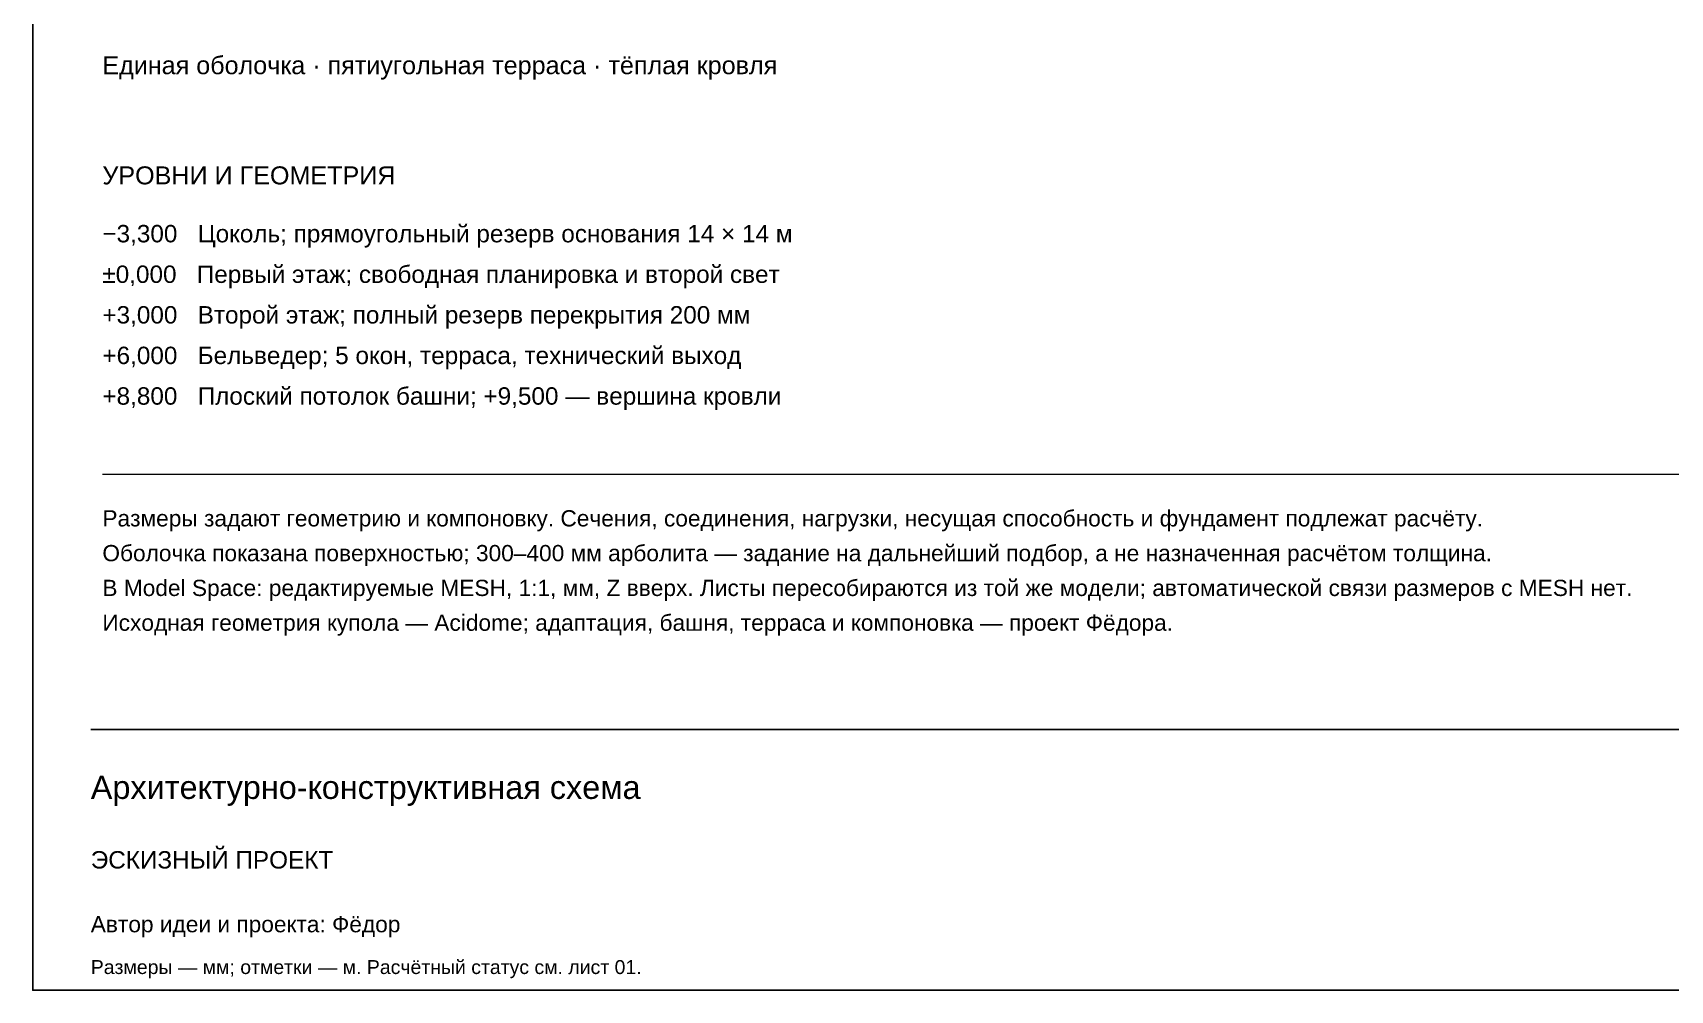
# Paper-space layout '01 Общая пространственная схема' of a CAD drawing. Header units: millimetres. Extents: x 10 to 584, y 10 to 410.
# Drawn here: x 10 to 292.3, y 10 to 175.2 of the extents above; entities that cross this region are included whole.
import ezdxf

# ---------------------------------------------------------------- set-up
doc = ezdxf.new("R2010")
doc.units = ezdxf.units.MM
for name, color, linetype, lineweight, true_color in [('P_BEYOND', 7, 'Continuous', 9, 0x9ea9a3), ('P_FRAME', 7, 'Continuous', 25, 0x203e3b), ('P_TEXT', 7, 'Continuous', 18, 0x203e3b)]:
    doc.layers.add(name, color=color, linetype=linetype, lineweight=lineweight, true_color=true_color)
doc.styles.add('DOME', font='Arial.ttf')

psp = doc.layouts.new('01 Общая пространственная схема')

# ---------------------------------------------------------------- linework, layer by layer
at = {"layer": 'P_BEYOND'}
psp.add_line((22, 99), (572, 99), dxfattribs=at)
at = {"layer": 'P_FRAME'}
psp.add_line((20, 55), (574, 55), dxfattribs=at)
psp.add_lwpolyline([(584, 10), (584, 410), (10, 410), (10, 10), (584, 10)], dxfattribs=at)

# ---------------------------------------------------------------- texts
at = {"layer": 'P_TEXT', "style": 'DOME'}
for s, height, p in [('Единая оболочка · пятиугольная терраса · тёплая кровля', 3.1, (22, 168)), ('−3,300   Цоколь; прямоугольный резерв основания 14 × 14 м', 3, (22, 139)), ('±0,000   Первый этаж; свободная планировка и второй свет', 3, (22, 132)), ('+3,000   Второй этаж; полный резерв перекрытия 200 мм', 3, (22, 125)), ('+6,000   Бельведер; 5 окон, терраса, технический выход', 3, (22, 118)), ('+8,800   Плоский потолок башни; +9,500 — вершина кровли', 3, (22, 111)), ('Размеры задают геометрию и компоновку. Сечения, соединения, нагрузки, несущая способность и фундамент подлежат расчёту.', 2.8, (22, 90)), ('Оболочка показана поверхностью; 300–400 мм арболита — задание на дальнейший подбор, а не назначенная расчётом толщина.', 2.8, (22, 84)), ('В Model Space: редактируемые MESH, 1:1, мм, Z вверх. Листы пересобираются из той же модели; автоматической связи размеров с MESH нет.', 2.8, (22, 78)), ('Исходная геометрия купола — Acidome; адаптация, башня, терраса и компоновка — проект Фёдора.', 2.8, (22, 72)), ('Архитектурно-конструктивная схема', 4, (20, 43)), ('Автор идеи и проекта: Фёдор', 2.8, (20, 20))]:
    psp.add_text(s, height=height, dxfattribs=at).set_placement(p)
at = {"layer": 'P_TEXT', "color": 35, "true_color": 0xa77b3c, "style": 'DOME'}
for s, height, p in [('УРОВНИ И ГЕОМЕТРИЯ', 3.1, (22, 149)), ('ЭСКИЗНЫЙ ПРОЕКТ', 3, (20, 31))]:
    psp.add_text(s, height=height, dxfattribs=at).set_placement(p)
at = {"layer": 'P_TEXT', "color": 8, "true_color": 0x71817c, "style": 'DOME'}
psp.add_text('Размеры — мм; отметки — м. Расчётный статус см. лист 01.', height=2.4, dxfattribs=at).set_placement((20, 12.8))

doc.saveas('drawing.dxf')
